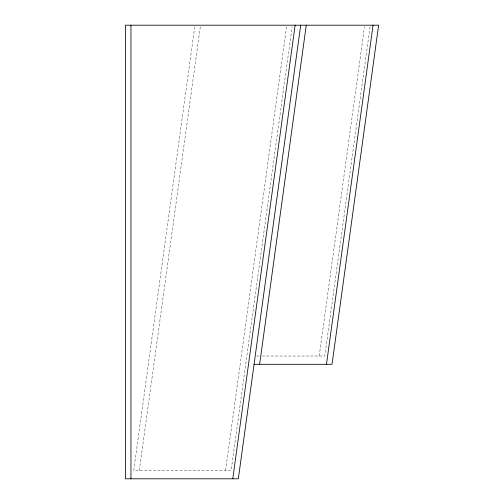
<?xml version="1.0" encoding="UTF-8"?>
<svg xmlns="http://www.w3.org/2000/svg" width="504" height="504" viewBox="0 0 504 504"><rect width="100%" height="100%" fill="white"/><g stroke="black" fill="none" stroke-linecap="round" stroke-linejoin="round"><path stroke-width="0.38" stroke-dasharray="2.52 1.89" d="M194.739 26.762L133.73 470.452L231.128 470.452L292.137 26.762M139.293 470.452L200.302 26.762M225.565 470.452L286.568 26.762M319.215 356.026L364.493 26.756M370.056 26.756L324.784 356.026L262.332 356.026M256.605 356.026L259.384 356.026"/><path stroke-width="0.76" d="M232.766 478.8L295.136 25.2M300.699 25.2L238.329 478.8L125.383 478.8L125.383 25.2L378.617 25.2L332.035 364.298L254.073 364.298M259.642 364.298L306.262 25.2M326.472 364.298L373.054 25.2M130.946 25.2L130.946 478.8"/></g></svg>
